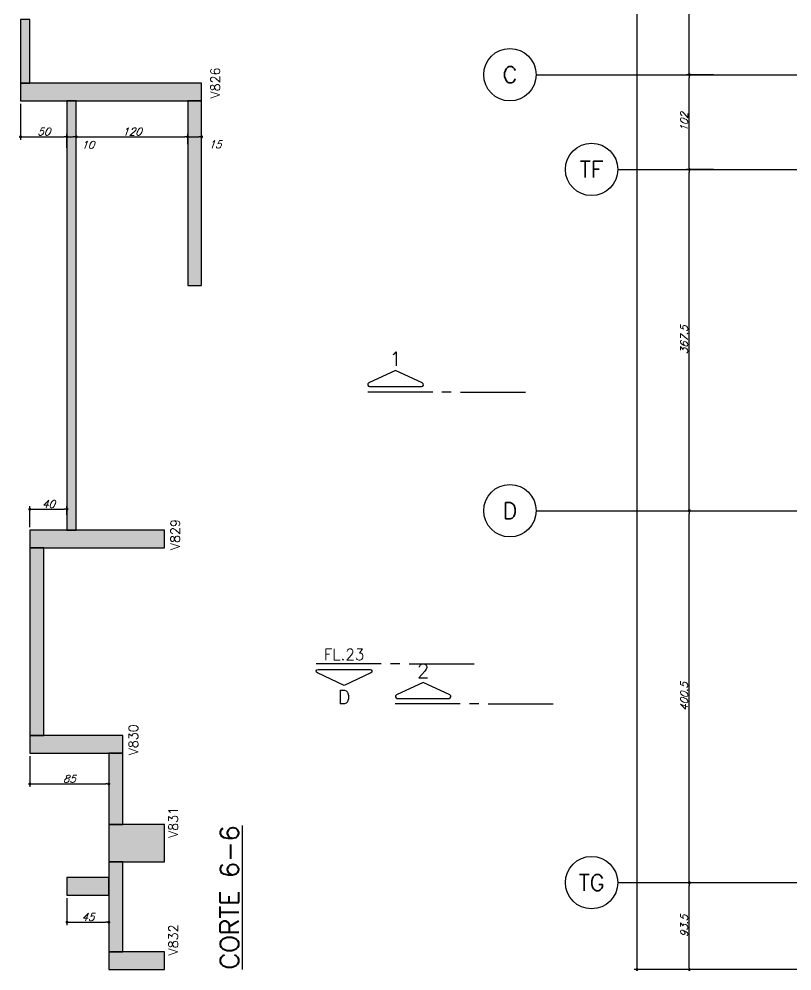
# Model space of a CAD drawing. Extents: x -5173 to 5397, y -2411 to 2089.
# Drawn here: x -4350 to -3518, y -980 to 45 of the extents above; entities that cross this region are included whole.
import ezdxf
from ezdxf.enums import TextEntityAlignment as Align

# ---------------------------------------------------------------- set-up
doc = ezdxf.new("R2010")
doc.units = 0
doc.header["$LTSCALE"] = 50
doc.header["$MEASUREMENT"] = 0
doc.linetypes.add('EIXO', pattern=[6.8, 6, -0.4, 0, -0.4])
doc.layers.get('0').update_dxf_attribs({"linetype": 'CONTINUOUS'})
doc.layers.get('DEFPOINTS').update_dxf_attribs({"linetype": 'CONTINUOUS'})
for name, color, linetype in [('F-CORTE', 4, 'CONTINUOUS'), ('F-CORTE-INDICAÇÃO', 4, 'CONTINUOUS'), ('F-COTAS', 106, 'CONTINUOUS'), ('F-EIXO', 12, 'EIXO'), ('F-SOLIDO-CORTE', 71, 'CONTINUOUS'), ('F-TEXTO', 6, 'CONTINUOUS'), ('F-TEXTO-YELLOW', 2, 'CONTINUOUS')]:
    doc.layers.add(name, color=color, linetype=linetype)
doc.styles.add('CP-TEXT-INCL', font='simplex.shx', dxfattribs={"oblique": 20})
doc.styles.add('MCP', font='simplex.shx')
doc.styles.add('ROMANS', font='simplex.shx')
doc.dimstyles.new('CP-COTAS-50', dxfattribs={"dimscale": 0.64, "dimtxt": 12.5, "dimasz": 5, "dimexe": 5, "dimexo": 5, "dimgap": 2.5, "dimtad": 1, "dimdec": 1, "dimdsep": 46, "dimtxsty": 'CP-TEXT-INCL', "dimblk1": 'DOT', "dimblk2": 'DOT', "dimsah": 1, "dimcen": 9, "dimclrd": 256, "dimclre": 256, "dimclrt": 256, "dimadec": 0, "dimazin": 0, "dimtfac": 1, "dimtdec": 1, "dimtmove": 2, "dimatfit": 3, "dimldrblk": 'DOT', "dimfxl": 0, "dimtolj": 1, "dimarcsym": 0})

# ---------------------------------------------------------------- blocks, each defined once
blk = doc.blocks.new('*U196')
at = {"layer": 'F-EIXO'}
blk.add_line((0, 0), (7197, 0), dxfattribs=at)
at = {"layer": 'F-EIXO', "color": 2, "linetype": 'Continuous'}
blk.add_circle((-28.2072, 0), 28.2072, dxfattribs=at)
at = {"layer": 'F-TEXTO', "style": 'ROMANS'}
blk.add_attdef('EIXO', text='', height=17.5, dxfattribs=at).set_placement((-28.2072, 0), align=Align.MIDDLE_CENTER)
blk = doc.blocks.new('*U197')
at = {"layer": 'F-EIXO'}
blk.add_line((0, 0), (7285, 0), dxfattribs=at)
at = {"layer": 'F-EIXO', "color": 2, "linetype": 'Continuous'}
blk.add_circle((-28.2072, 0), 28.2072, dxfattribs=at)
at = {"layer": 'F-TEXTO', "style": 'ROMANS'}
blk.add_attdef('EIXO', text='', height=17.5, dxfattribs=at).set_placement((-28.2072, 0), align=Align.MIDDLE_CENTER)
blk = doc.blocks.new('*U198')
at = {"layer": 'F-EIXO'}
blk.add_line((0, 0), (7197, 0), dxfattribs=at)
at = {"layer": 'F-EIXO', "color": 2, "linetype": 'Continuous'}
blk.add_circle((-28.2072, 0), 28.2072, dxfattribs=at)
at = {"layer": 'F-TEXTO', "style": 'ROMANS'}
blk.add_attdef('EIXO', text='', height=17.5, dxfattribs=at).set_placement((-28.2072, 0), align=Align.MIDDLE_CENTER)
blk = doc.blocks.new('*U207')
at = {"layer": 'F-EIXO'}
blk.add_line((0, 0), (7285, 0), dxfattribs=at)
at = {"layer": 'F-EIXO', "color": 2, "linetype": 'Continuous'}
blk.add_circle((-28.2072, 0), 28.2072, dxfattribs=at)
at = {"layer": 'F-TEXTO', "style": 'ROMANS'}
blk.add_attdef('EIXO', text='', height=17.5, dxfattribs=at).set_placement((-28.2072, 0), align=Align.MIDDLE_CENTER)
blk = doc.blocks.new('*U218')
at = {"layer": 'F-CORTE-INDICAÇÃO'}
for p, q in [((-100, 0), (-170, 0)), ((-80, 0), (-90, 0)), ((-70, 0), (0, 0))]:
    blk.add_line(p, q, dxfattribs=at)
blk.add_lwpolyline([(-112, 6, 0.802585), (-111.2, 9.8), (-140, 23.3), (-168.8, 9.8, 0.802585), (-168, 6)], format="xyb", close=True, dxfattribs=at)
at = {"layer": 'F-CORTE-INDICAÇÃO', "style": 'ROMANS'}
blk.add_attdef('CORTE', text='', height=15, dxfattribs=at).set_placement((-140, 35.8), align=Align.MIDDLE_CENTER)
at = {"layer": 'F-CORTE-INDICAÇÃO', "color": 2, "style": 'ROMANS'}
blk.add_attdef('FOLHA', text='', height=12, dxfattribs=at).set_placement((-140, -10), align=Align.MIDDLE_CENTER)
blk = doc.blocks.new('_DOT')
at = {"color": 0, "linetype": 'ByBlock'}
blk.add_line((-0.5, 0), (-1, 0), dxfattribs=at)
at = {"color": 0, "linetype": 'ByBlock', "const_width": 0.5}
blk.add_lwpolyline([(-0.25, 0, 1), (0.25, 0, 1)], format="xyb", close=True, dxfattribs=at)
blk = doc.blocks.new('*D244')
at = {"layer": 'DEFPOINTS', "color": 0, "linetype": 'Continuous', "transparency": 16777216}
for p in [(-4298.8, -898.5), (-4253.8, -908.6), (-4253.8, -927.6)]:
    blk.add_point(p, dxfattribs=at)
at = {"layer": 'F-COTAS', "linetype": 'Continuous', "lineweight": -2, "transparency": 16777216}
for p, q in [((-4298.8, -901.7), (-4298.8, -930.8)), ((-4253.8, -911.8), (-4253.8, -930.8)), ((-4295.6, -927.6), (-4257, -927.6))]:
    blk.add_line(p, q, dxfattribs=at)
at = {"layer": 'F-COTAS', "linetype": 'Continuous', "lineweight": -2, "transparency": 16777216, "xscale": 3.2, "yscale": 3.2, "zscale": 3.2, "rotation": 180}
blk.add_blockref('_DOT', (-4298.8, -927.6), dxfattribs=at)
at = {"layer": 'F-COTAS', "linetype": 'Continuous', "lineweight": -2, "transparency": 16777216, "xscale": 3.2, "yscale": 3.2, "zscale": 3.2}
blk.add_blockref('_DOT', (-4253.8, -927.6), dxfattribs=at)
at = {"layer": 'F-COTAS', "linetype": 'Continuous', "transparency": 16777216, "insert": (-4276.3, -922), "char_height": 8, "attachment_point": 5, "style": 'CP-TEXT-INCL'}
blk.add_mtext('\\A1;45', dxfattribs=at)
blk = doc.blocks.new('*D245')
at = {"layer": 'DEFPOINTS', "color": 0, "linetype": 'Continuous', "transparency": 16777216}
for p in [(-4338.8, -745.5), (-4253.8, -760.8), (-4253.8, -778.7)]:
    blk.add_point(p, dxfattribs=at)
at = {"layer": 'F-COTAS', "linetype": 'Continuous', "lineweight": -2, "transparency": 16777216}
for p, q in [((-4338.8, -748.7), (-4338.8, -781.9)), ((-4253.8, -764), (-4253.8, -781.9)), ((-4335.6, -778.7), (-4257, -778.7))]:
    blk.add_line(p, q, dxfattribs=at)
at = {"layer": 'F-COTAS', "linetype": 'Continuous', "lineweight": -2, "transparency": 16777216, "xscale": 3.2, "yscale": 3.2, "zscale": 3.2, "rotation": 180}
blk.add_blockref('_DOT', (-4338.8, -778.7), dxfattribs=at)
at = {"layer": 'F-COTAS', "linetype": 'Continuous', "lineweight": -2, "transparency": 16777216, "xscale": 3.2, "yscale": 3.2, "zscale": 3.2}
blk.add_blockref('_DOT', (-4253.8, -778.7), dxfattribs=at)
at = {"layer": 'F-COTAS', "linetype": 'Continuous', "transparency": 16777216, "insert": (-4296.3, -773.1), "char_height": 8, "attachment_point": 5, "style": 'CP-TEXT-INCL'}
blk.add_mtext('\\A1;85', dxfattribs=at)
blk = doc.blocks.new('*D246')
at = {"layer": 'DEFPOINTS', "color": 0, "linetype": 'Continuous', "transparency": 16777216}
for p in [(-4298.8, -482.9), (-4298.8, -492.2), (-4338.8, -505.5)]:
    blk.add_point(p, dxfattribs=at)
at = {"layer": 'F-COTAS', "linetype": 'Continuous', "lineweight": -2, "transparency": 16777216}
for p, q in [((-4338.8, -502.3), (-4338.8, -479.7)), ((-4298.8, -489), (-4298.8, -479.7)), ((-4335.6, -482.9), (-4302, -482.9))]:
    blk.add_line(p, q, dxfattribs=at)
at = {"layer": 'F-COTAS', "linetype": 'Continuous', "lineweight": -2, "transparency": 16777216, "xscale": 3.2, "yscale": 3.2, "zscale": 3.2, "rotation": 180}
blk.add_blockref('_DOT', (-4338.8, -482.9), dxfattribs=at)
at = {"layer": 'F-COTAS', "linetype": 'Continuous', "lineweight": -2, "transparency": 16777216, "xscale": 3.2, "yscale": 3.2, "zscale": 3.2}
blk.add_blockref('_DOT', (-4298.8, -482.9), dxfattribs=at)
at = {"layer": 'F-COTAS', "linetype": 'Continuous', "transparency": 16777216, "insert": (-4318.8, -477.3), "char_height": 8, "attachment_point": 5, "style": 'CP-TEXT-INCL'}
blk.add_mtext('\\A1;40', dxfattribs=at)
blk = doc.blocks.new('*D247')
at = {"layer": 'DEFPOINTS', "color": 0, "linetype": 'Continuous', "transparency": 16777216}
for p in [(-4348.8, -43), (-4298.8, -60.3), (-4298.8, -81.9)]:
    blk.add_point(p, dxfattribs=at)
at = {"layer": 'F-COTAS', "linetype": 'Continuous', "lineweight": -2, "transparency": 16777216}
for p, q in [((-4348.8, -46.2), (-4348.8, -85.1)), ((-4298.8, -63.5), (-4298.8, -85.1)), ((-4345.6, -81.9), (-4302, -81.9))]:
    blk.add_line(p, q, dxfattribs=at)
at = {"layer": 'F-COTAS', "linetype": 'Continuous', "lineweight": -2, "transparency": 16777216, "xscale": 3.2, "yscale": 3.2, "zscale": 3.2, "rotation": 180}
blk.add_blockref('_DOT', (-4348.8, -81.9), dxfattribs=at)
at = {"layer": 'F-COTAS', "linetype": 'Continuous', "lineweight": -2, "transparency": 16777216, "xscale": 3.2, "yscale": 3.2, "zscale": 3.2}
blk.add_blockref('_DOT', (-4298.8, -81.9), dxfattribs=at)
at = {"layer": 'F-COTAS', "linetype": 'Continuous', "transparency": 16777216, "insert": (-4323.8, -76.3), "char_height": 8, "attachment_point": 5, "style": 'CP-TEXT-INCL'}
blk.add_mtext('\\A1;50', dxfattribs=at)
blk = doc.blocks.new('*D248')
at = {"layer": 'DEFPOINTS', "color": 0, "linetype": 'Continuous', "transparency": 16777216}
for p in [(-4288.8, -81.9), (-4168.8, -81.9), (-4168.8, -81.9)]:
    blk.add_point(p, dxfattribs=at)
at = {"layer": 'F-COTAS', "linetype": 'Continuous', "lineweight": -2, "transparency": 16777216}
blk.add_line((-4285.6, -81.9), (-4172, -81.9), dxfattribs=at)
at = {"layer": 'F-COTAS', "linetype": 'Continuous', "lineweight": -2, "transparency": 16777216, "xscale": 3.2, "yscale": 3.2, "zscale": 3.2, "rotation": 180}
blk.add_blockref('_DOT', (-4288.8, -81.9), dxfattribs=at)
at = {"layer": 'F-COTAS', "linetype": 'Continuous', "lineweight": -2, "transparency": 16777216, "xscale": 3.2, "yscale": 3.2, "zscale": 3.2}
blk.add_blockref('_DOT', (-4168.8, -81.9), dxfattribs=at)
at = {"layer": 'F-COTAS', "linetype": 'Continuous', "transparency": 16777216, "insert": (-4228.8, -76.3), "char_height": 8, "attachment_point": 5, "style": 'CP-TEXT-INCL'}
blk.add_mtext('\\A1;120', dxfattribs=at)
blk = doc.blocks.new('*D249')
at = {"layer": 'DEFPOINTS', "color": 0, "linetype": 'Continuous', "transparency": 16777216}
for p in [(-4288.8, -81.9), (-4298.8, -97.1), (-4288.8, -97.1)]:
    blk.add_point(p, dxfattribs=at)
at = {"layer": 'F-COTAS', "linetype": 'Continuous', "lineweight": -2, "transparency": 16777216}
for p, q in [((-4298.8, -93.9), (-4298.8, -78.7)), ((-4295.6, -81.9), (-4292, -81.9)), ((-4288.8, -93.9), (-4288.8, -78.7))]:
    blk.add_line(p, q, dxfattribs=at)
at = {"layer": 'F-COTAS', "linetype": 'Continuous', "lineweight": -2, "transparency": 16777216, "xscale": 3.2, "yscale": 3.2, "zscale": 3.2, "rotation": 180}
blk.add_blockref('_DOT', (-4298.8, -81.9), dxfattribs=at)
at = {"layer": 'F-COTAS', "linetype": 'Continuous', "lineweight": -2, "transparency": 16777216, "xscale": 3.2, "yscale": 3.2, "zscale": 3.2}
blk.add_blockref('_DOT', (-4288.8, -81.9), dxfattribs=at)
at = {"layer": 'F-COTAS', "linetype": 'Continuous', "transparency": 16777216, "insert": (-4276.4, -90.4), "char_height": 8, "attachment_point": 5, "style": 'CP-TEXT-INCL'}
blk.add_mtext('\\A1;10', dxfattribs=at)
blk = doc.blocks.new('*D250')
at = {"layer": 'DEFPOINTS', "color": 0, "linetype": 'Continuous', "transparency": 16777216}
for p in [(-4153.8, -81.9), (-4168.8, -93.1), (-4153.8, -93.1)]:
    blk.add_point(p, dxfattribs=at)
at = {"layer": 'F-COTAS', "linetype": 'Continuous', "lineweight": -2, "transparency": 16777216}
for p, q in [((-4168.8, -89.9), (-4168.8, -78.7)), ((-4165.6, -81.9), (-4157, -81.9)), ((-4153.8, -89.9), (-4153.8, -78.7))]:
    blk.add_line(p, q, dxfattribs=at)
at = {"layer": 'F-COTAS', "linetype": 'Continuous', "lineweight": -2, "transparency": 16777216, "xscale": 3.2, "yscale": 3.2, "zscale": 3.2, "rotation": 180}
blk.add_blockref('_DOT', (-4168.8, -81.9), dxfattribs=at)
at = {"layer": 'F-COTAS', "linetype": 'Continuous', "lineweight": -2, "transparency": 16777216, "xscale": 3.2, "yscale": 3.2, "zscale": 3.2}
blk.add_blockref('_DOT', (-4153.8, -81.9), dxfattribs=at)
at = {"layer": 'F-COTAS', "linetype": 'Continuous', "transparency": 16777216, "insert": (-4139.3, -90), "char_height": 8, "attachment_point": 5, "style": 'CP-TEXT-INCL'}
blk.add_mtext('\\A1;15', dxfattribs=at)
blk = doc.blocks.new('*D316')
at = {"layer": 'DEFPOINTS', "color": 0, "linetype": 'Continuous', "transparency": 16777216}
for p in [(-3685, 1674.5), (-562, 1674.5), (-3446.5, -978.5)]:
    blk.add_point(p, dxfattribs=at)
at = {"layer": 'F-COTAS', "linetype": 'Continuous', "lineweight": -2, "transparency": 16777216}
for p, q in [((-565.2, 1674.5), (-3688.2, 1674.5)), ((-3685, -975.3), (-3685, 1671.3)), ((-3449.7, -978.5), (-3688.2, -978.5))]:
    blk.add_line(p, q, dxfattribs=at)
at = {"layer": 'F-COTAS', "linetype": 'Continuous', "lineweight": -2, "transparency": 16777216, "xscale": 3.2, "yscale": 3.2, "zscale": 3.2}
for p, rotation in [((-3685, 1674.5), 90), ((-3685, -978.5), 270)]:
    blk.add_blockref('_DOT', p, dxfattribs=dict(at, rotation=rotation))
at = {"layer": 'F-COTAS', "linetype": 'Continuous', "transparency": 16777216, "insert": (-3690.6, 348), "char_height": 8, "attachment_point": 5, "rotation": 90, "style": 'CP-TEXT-INCL'}
blk.add_mtext('\\A1;2653', dxfattribs=at)
blk = doc.blocks.new('*D317')
at = {"layer": 'DEFPOINTS', "color": 0, "linetype": 'Continuous', "transparency": 16777216}
for p in [(-3630.5, -885), (-3628.7, -885), (-3446.5, -978.5)]:
    blk.add_point(p, dxfattribs=at)
at = {"layer": 'F-COTAS', "linetype": 'Continuous', "lineweight": -2, "transparency": 16777216}
for p, q in [((-3628.7, -975.3), (-3628.7, -888.2)), ((-3627.3, -885), (-3625.5, -885)), ((-3449.7, -978.5), (-3631.9, -978.5))]:
    blk.add_line(p, q, dxfattribs=at)
at = {"layer": 'F-COTAS', "linetype": 'Continuous', "lineweight": -2, "transparency": 16777216, "xscale": 3.2, "yscale": 3.2, "zscale": 3.2}
for p, rotation in [((-3628.7, -885), 90), ((-3628.7, -978.5), 270)]:
    blk.add_blockref('_DOT', p, dxfattribs=dict(at, rotation=rotation))
at = {"layer": 'F-COTAS', "linetype": 'Continuous', "transparency": 16777216, "insert": (-3634.3, -931.7), "char_height": 8, "attachment_point": 5, "rotation": 90, "style": 'CP-TEXT-INCL'}
blk.add_mtext('\\A1;93.5', dxfattribs=at)
blk = doc.blocks.new('*D318')
at = {"layer": 'DEFPOINTS', "color": 0, "linetype": 'Continuous', "transparency": 16777216}
for p in [(-3628.7, -484.5), (-3628.7, -484.5), (-3630.5, -885)]:
    blk.add_point(p, dxfattribs=at)
at = {"layer": 'F-COTAS', "linetype": 'Continuous', "lineweight": -2, "transparency": 16777216}
for p, q in [((-3628.7, -881.8), (-3628.7, -487.7)), ((-3627.3, -885), (-3625.5, -885))]:
    blk.add_line(p, q, dxfattribs=at)
at = {"layer": 'F-COTAS', "linetype": 'Continuous', "lineweight": -2, "transparency": 16777216, "xscale": 3.2, "yscale": 3.2, "zscale": 3.2}
for p, rotation in [((-3628.7, -484.5), 90), ((-3628.7, -885), 270)]:
    blk.add_blockref('_DOT', p, dxfattribs=dict(at, rotation=rotation))
at = {"layer": 'F-COTAS', "linetype": 'Continuous', "transparency": 16777216, "insert": (-3634.3, -684.7), "char_height": 8, "attachment_point": 5, "rotation": 90, "style": 'CP-TEXT-INCL'}
blk.add_mtext('\\A1;400.5', dxfattribs=at)
blk = doc.blocks.new('*D319')
at = {"layer": 'DEFPOINTS', "color": 0, "linetype": 'Continuous', "transparency": 16777216}
for p in [(-3628.7, -117), (-3599.4, -117), (-3628.7, -484.5)]:
    blk.add_point(p, dxfattribs=at)
at = {"layer": 'F-COTAS', "linetype": 'Continuous', "lineweight": -2, "transparency": 16777216}
for p, q in [((-3602.6, -117), (-3631.9, -117)), ((-3628.7, -481.3), (-3628.7, -120.2))]:
    blk.add_line(p, q, dxfattribs=at)
at = {"layer": 'F-COTAS', "linetype": 'Continuous', "lineweight": -2, "transparency": 16777216, "xscale": 3.2, "yscale": 3.2, "zscale": 3.2}
for p, rotation in [((-3628.7, -117), 90), ((-3628.7, -484.5), 270)]:
    blk.add_blockref('_DOT', p, dxfattribs=dict(at, rotation=rotation))
at = {"layer": 'F-COTAS', "linetype": 'Continuous', "transparency": 16777216, "insert": (-3634.3, -300.7), "char_height": 8, "attachment_point": 5, "rotation": 90, "style": 'CP-TEXT-INCL'}
blk.add_mtext('\\A1;367.5', dxfattribs=at)
blk = doc.blocks.new('*D320')
at = {"layer": 'DEFPOINTS', "color": 0, "linetype": 'Continuous', "transparency": 16777216}
for p in [(-3628.7, -15), (-3599.4, -15), (-3599.4, -117)]:
    blk.add_point(p, dxfattribs=at)
at = {"layer": 'F-COTAS', "linetype": 'Continuous', "lineweight": -2, "transparency": 16777216}
for p, q in [((-3602.6, -15), (-3631.9, -15)), ((-3628.7, -113.8), (-3628.7, -18.2)), ((-3602.6, -117), (-3631.9, -117))]:
    blk.add_line(p, q, dxfattribs=at)
at = {"layer": 'F-COTAS', "linetype": 'Continuous', "lineweight": -2, "transparency": 16777216, "xscale": 3.2, "yscale": 3.2, "zscale": 3.2}
for p, rotation in [((-3628.7, -15), 90), ((-3628.7, -117), 270)]:
    blk.add_blockref('_DOT', p, dxfattribs=dict(at, rotation=rotation))
at = {"layer": 'F-COTAS', "linetype": 'Continuous', "transparency": 16777216, "insert": (-3634.3, -66), "char_height": 8, "attachment_point": 5, "rotation": 90, "style": 'CP-TEXT-INCL'}
blk.add_mtext('\\A1;102', dxfattribs=at)
blk = doc.blocks.new('*D321')
at = {"layer": 'DEFPOINTS', "color": 0, "linetype": 'Continuous', "transparency": 16777216}
for p in [(-3628.7, 204), (-3599.4, 204), (-3599.4, -15)]:
    blk.add_point(p, dxfattribs=at)
at = {"layer": 'F-COTAS', "linetype": 'Continuous', "lineweight": -2, "transparency": 16777216}
for p, q in [((-3602.6, 204), (-3631.9, 204)), ((-3628.7, -11.8), (-3628.7, 200.8)), ((-3602.6, -15), (-3631.9, -15))]:
    blk.add_line(p, q, dxfattribs=at)
at = {"layer": 'F-COTAS', "linetype": 'Continuous', "lineweight": -2, "transparency": 16777216, "xscale": 3.2, "yscale": 3.2, "zscale": 3.2}
for p, rotation in [((-3628.7, 204), 90), ((-3628.7, -15), 270)]:
    blk.add_blockref('_DOT', p, dxfattribs=dict(at, rotation=rotation))
at = {"layer": 'F-COTAS', "linetype": 'Continuous', "transparency": 16777216, "insert": (-3634.3, 94.5), "char_height": 8, "attachment_point": 5, "rotation": 90, "style": 'CP-TEXT-INCL'}
blk.add_mtext('\\A1;219', dxfattribs=at)

msp = doc.modelspace()

# ---------------------------------------------------------------- hatches: boundary and pattern name
at = {"layer": 'F-SOLIDO-CORTE', "linetype": 'Continuous'}
for points in [[(-4348.83, -24), (-4345.135, -24), (-4341.709, -24), (-4338.83, -24), (-4338.83, 4.075), (-4338.83, 44.43), (-4339.423, 44.43), (-4340.456, 44.43), (-4341.508, 44.43), (-4344.251, 44.43), (-4346.341, 44.43), (-4348.83, 44.43), (-4348.83, 35.596), (-4348.83, 11.668)], [(-4271.296, -43), (-4207.105, -43), (-4153.83, -43), (-4153.83, -37.809), (-4153.83, -30.255), (-4153.83, -24), (-4231.364, -24), (-4295.555, -24), (-4348.83, -24), (-4348.83, -31.555), (-4348.83, -37.809), (-4348.83, -43)], [(-4298.83, -433.237), (-4298.83, -505.5), (-4294.854, -505.5), (-4291.562, -505.5), (-4288.83, -505.5), (-4288.83, -433.237), (-4288.83, -320.912), (-4288.83, -227.918), (-4288.83, -156.348), (-4288.83, -97.095), (-4288.83, -43), (-4292.806, -43), (-4296.098, -43), (-4298.83, -43), (-4298.83, -97.095), (-4298.83, -168.665), (-4298.83, -227.918), (-4298.83, -340.243)], [(-4153.83, -43), (-4156.04, -43), (-4159.987, -43), (-4168.83, -43), (-4168.83, -72.317), (-4168.83, -124.688), (-4168.83, -242), (-4166.62, -242), (-4162.673, -242), (-4153.83, -242), (-4153.83, -124.688), (-4153.83, -95.371)], [(-4281.176, -524.5), (-4233.445, -524.5), (-4193.83, -524.5), (-4193.83, -519.309), (-4193.83, -511.755), (-4193.83, -505.5), (-4251.483, -505.5), (-4299.215, -505.5), (-4338.83, -505.5), (-4338.83, -513.055), (-4338.83, -519.309), (-4338.83, -524.5)], [(-4338.83, -673.155), (-4338.83, -694.882), (-4338.83, -726.5), (-4332.866, -726.5), (-4326.178, -726.5), (-4323.83, -726.5), (-4323.83, -694.882), (-4323.83, -673.155), (-4323.83, -592.838), (-4323.83, -524.5), (-4329.794, -524.5), (-4334.869, -524.5), (-4338.83, -524.5), (-4338.83, -604.817)], [(-4299.069, -745.5), (-4254.482, -745.5), (-4238.83, -745.5), (-4238.83, -742.526), (-4238.83, -734.971), (-4238.83, -726.5), (-4278.591, -726.5), (-4323.177, -726.5), (-4338.83, -726.5), (-4338.83, -734.055), (-4338.83, -742.526), (-4338.83, -745.5)], [(-4253.83, -810.448), (-4253.83, -822.5), (-4247.866, -822.5), (-4241.23, -822.5), (-4238.83, -822.5), (-4238.83, -810.448), (-4238.83, -779.832), (-4238.83, -745.5), (-4244.794, -745.5), (-4251.482, -745.5), (-4253.83, -745.5), (-4253.83, -776.116)], [(-4253.83, -844.805), (-4253.83, -862.5), (-4229.973, -862.5), (-4203.431, -862.5), (-4193.83, -862.5), (-4193.83, -846.596), (-4193.83, -828.901), (-4193.83, -822.5), (-4217.687, -822.5), (-4244.228, -822.5), (-4253.83, -822.5), (-4253.83, -828.901)], [(-4253.83, -918.64), (-4253.83, -919.26), (-4253.83, -959.5), (-4251.62, -959.5), (-4245.053, -959.5), (-4238.83, -959.5), (-4238.83, -919.26), (-4238.83, -918.64), (-4238.83, -893.447), (-4238.83, -862.5), (-4244.372, -862.5), (-4251.18, -862.5), (-4253.83, -862.5), (-4253.83, -876.79)], [(-4253.83, -892.76), (-4253.83, -879.5), (-4262.557, -879.5), (-4294.256, -879.5), (-4298.83, -879.5), (-4298.83, -882.93), (-4298.83, -896.41), (-4298.83, -898.5), (-4290.707, -898.5), (-4258.734, -898.5), (-4253.83, -898.5), (-4253.83, -896.41)], [(-4244.991, -978.5), (-4218.721, -978.5), (-4193.83, -978.5), (-4193.83, -970.618), (-4193.83, -967.819), (-4193.83, -959.5), (-4202.669, -959.5), (-4228.939, -959.5), (-4253.83, -959.5), (-4253.83, -962.299), (-4253.83, -970.618), (-4253.83, -978.5)]]:
    msp.add_hatch(color=256, dxfattribs=at).paths.add_polyline_path(points, flags=16)

# ---------------------------------------------------------------- linework, layer by layer
at = {"layer": 'F-CORTE', "linetype": 'Continuous'}
for points in [[(-4153.83, -43), (-4153.83, -37.809), (-4153.83, -30.255), (-4153.83, -24), (-4231.364, -24), (-4295.555, -24), (-4338.83, -24), (-4338.83, 4.075), (-4338.83, 44.43), (-4339.423, 44.43), (-4340.456, 44.43), (-4341.508, 44.43), (-4344.251, 44.43), (-4346.341, 44.43), (-4348.83, 44.43), (-4348.83, -24), (-4348.83, -31.555), (-4348.83, -37.809), (-4348.83, -43), (-4298.83, -43), (-4298.83, -433.237), (-4298.83, -505.5), (-4299.215, -505.5), (-4338.83, -505.5), (-4338.83, -513.055), (-4338.83, -519.309), (-4338.83, -524.5), (-4338.83, -673.155), (-4338.83, -745.5)], [(-4253.83, -799.5), (-4253.83, -818.5), (-4253.83, -822.5), (-4253.83, -844.805), (-4253.83, -862.5), (-4253.83, -879.5), (-4262.557, -879.5), (-4294.256, -879.5), (-4298.83, -879.5), (-4298.83, -882.93), (-4298.83, -896.41), (-4298.83, -898.5), (-4290.707, -898.5), (-4258.734, -898.5), (-4253.83, -898.5), (-4253.83, -918.64), (-4253.83, -959.5), (-4253.83, -962.299), (-4253.83, -970.618), (-4253.83, -978.5), (-4244.991, -978.5), (-4193.83, -978.5), (-4193.83, -970.618), (-4193.83, -967.819), (-4193.83, -959.5), (-4202.669, -959.5), (-4228.939, -959.5), (-4238.83, -959.5), (-4238.83, -919.26), (-4238.83, -918.64), (-4238.83, -893.447), (-4238.83, -862.5), (-4229.973, -862.5), (-4203.431, -862.5), (-4193.83, -862.5), (-4193.83, -846.596), (-4193.83, -828.901), (-4193.83, -822.5), (-4217.687, -822.5), (-4238.83, -822.5), (-4238.83, -810.448), (-4238.83, -779.832), (-4238.83, -745.5), (-4238.83, -742.526), (-4238.83, -734.971), (-4238.83, -726.5), (-4278.591, -726.5), (-4323.177, -726.5), (-4323.83, -726.5), (-4323.83, -694.882), (-4323.83, -673.155), (-4323.83, -592.838), (-4323.83, -524.5), (-4281.176, -524.5), (-4193.83, -524.5), (-4193.83, -519.309), (-4193.83, -511.755), (-4193.83, -505.5), (-4251.483, -505.5), (-4288.83, -505.5), (-4288.83, -433.237), (-4288.83, -320.912), (-4288.83, -227.918), (-4288.83, -156.348), (-4288.83, -97.095), (-4288.83, -43), (-4271.296, -43), (-4168.83, -43), (-4168.83, -72.317), (-4168.83, -124.688), (-4168.83, -242), (-4166.62, -242), (-4162.673, -242), (-4153.83, -242), (-4153.83, -43)], [(-4338.83, -745.5), (-4299.069, -745.5), (-4253.83, -745.5), (-4253.83, -799.5), (-4253.83, -799.5)]]:
    msp.add_lwpolyline(points, dxfattribs=at)
at = {"layer": 'F-EIXO'}
msp.add_line((-3768.53, -15), (3491.131, -15), dxfattribs=at)
at = {"layer": 'F-SOLIDO-CORTE', "linetype": 'Continuous'}
for points in [[(-4348.83, -24), (-4345.135, -24), (-4341.708, -24), (-4338.83, -24), (-4338.83, 4.075), (-4338.83, 44.43), (-4339.422, 44.43), (-4340.456, 44.43), (-4341.508, 44.43), (-4344.251, 44.43), (-4346.341, 44.43), (-4348.83, 44.43), (-4348.83, 35.596), (-4348.83, 11.668), (-4348.83, -24)], [(-4271.296, -43), (-4207.105, -43), (-4153.83, -43), (-4153.83, -37.809), (-4153.83, -30.254), (-4153.83, -24), (-4231.364, -24), (-4295.555, -24), (-4348.83, -24), (-4348.83, -31.555), (-4348.83, -37.809), (-4348.83, -43), (-4271.296, -43)], [(-4298.83, -433.237), (-4298.83, -505.5), (-4294.854, -505.5), (-4291.562, -505.5), (-4288.83, -505.5), (-4288.83, -433.237), (-4288.83, -320.912), (-4288.83, -227.918), (-4288.83, -156.348), (-4288.83, -97.095), (-4288.83, -43), (-4292.806, -43), (-4296.098, -43), (-4298.83, -43), (-4298.83, -97.095), (-4298.83, -168.665), (-4298.83, -227.918), (-4298.83, -340.243), (-4298.83, -433.237)], [(-4153.83, -43), (-4156.04, -43), (-4159.987, -43), (-4168.83, -43), (-4168.83, -72.317), (-4168.83, -124.688), (-4168.83, -242), (-4166.62, -242), (-4162.672, -242), (-4153.83, -242), (-4153.83, -124.688), (-4153.83, -95.371), (-4153.83, -43)], [(-4281.176, -524.5), (-4233.445, -524.5), (-4193.83, -524.5), (-4193.83, -519.309), (-4193.83, -511.754), (-4193.83, -505.5), (-4251.483, -505.5), (-4299.215, -505.5), (-4338.83, -505.5), (-4338.83, -513.055), (-4338.83, -519.309), (-4338.83, -524.5), (-4281.176, -524.5)], [(-4338.83, -673.155), (-4338.83, -694.882), (-4338.83, -726.5), (-4332.866, -726.5), (-4326.178, -726.5), (-4323.83, -726.5), (-4323.83, -694.882), (-4323.83, -673.155), (-4323.83, -592.838), (-4323.83, -524.5), (-4329.794, -524.5), (-4334.869, -524.5), (-4338.83, -524.5), (-4338.83, -604.817), (-4338.83, -673.155)], [(-4299.069, -745.5), (-4254.482, -745.5), (-4238.83, -745.5), (-4238.83, -742.526), (-4238.83, -734.971), (-4238.83, -726.5), (-4278.591, -726.5), (-4323.177, -726.5), (-4338.83, -726.5), (-4338.83, -734.055), (-4338.83, -742.526), (-4338.83, -745.5), (-4299.069, -745.5)], [(-4253.83, -810.448), (-4253.83, -822.5), (-4247.866, -822.5), (-4241.23, -822.5), (-4238.83, -822.5), (-4238.83, -810.448), (-4238.83, -779.832), (-4238.83, -745.5), (-4244.794, -745.5), (-4251.482, -745.5), (-4253.83, -745.5), (-4253.83, -776.116), (-4253.83, -810.448)], [(-4253.83, -844.805), (-4253.83, -862.5), (-4229.973, -862.5), (-4203.431, -862.5), (-4193.83, -862.5), (-4193.83, -846.596), (-4193.83, -828.901), (-4193.83, -822.5), (-4217.687, -822.5), (-4244.228, -822.5), (-4253.83, -822.5), (-4253.83, -828.901), (-4253.83, -844.805)], [(-4253.83, -918.64), (-4253.83, -919.26), (-4253.83, -959.5), (-4251.62, -959.5), (-4245.053, -959.5), (-4238.83, -959.5), (-4238.83, -919.26), (-4238.83, -918.64), (-4238.83, -893.447), (-4238.83, -862.5), (-4244.372, -862.5), (-4251.18, -862.5), (-4253.83, -862.5), (-4253.83, -876.79), (-4253.83, -918.64)], [(-4253.83, -892.76), (-4253.83, -879.5), (-4262.557, -879.5), (-4294.256, -879.5), (-4298.83, -879.5), (-4298.83, -882.93), (-4298.83, -896.41), (-4298.83, -898.5), (-4290.707, -898.5), (-4258.733, -898.5), (-4253.83, -898.5), (-4253.83, -896.41), (-4253.83, -892.76)], [(-4244.991, -978.5), (-4218.721, -978.5), (-4193.83, -978.5), (-4193.83, -970.618), (-4193.83, -967.819), (-4193.83, -959.5), (-4202.669, -959.5), (-4228.939, -959.5), (-4253.83, -959.5), (-4253.83, -962.299), (-4253.83, -970.618), (-4253.83, -978.5), (-4244.991, -978.5)]]:
    msp.add_lwpolyline(points, dxfattribs=at)

# ---------------------------------------------------------------- block references
at = {"layer": 'F-CORTE-INDICAÇÃO', "linetype": 'Continuous'}
ref = msp.add_blockref('*U218', (-3805.03, -356.77), dxfattribs=at)
ref.add_attrib('CORTE', '1', dxfattribs={"height": 15, "style": 'ROMANS'}).set_placement((-3945.03, -321.007), align=Align.MIDDLE_CENTER)
ref = msp.add_blockref('*U218', (-3860.42, -649.338), dxfattribs=dict(at, xscale=-1, rotation=180))
ref.add_attrib('FOLHA', 'FL.23', dxfattribs={"color": 2, "height": 12, "style": 'ROMANS'}).set_placement((-4000.42, -639.338), align=Align.MIDDLE_CENTER)
ref.add_attrib('CORTE', 'D', dxfattribs={"height": 15, "style": 'ROMANS'}).set_placement((-4000.42, -685.102), align=Align.MIDDLE_CENTER)
ref = msp.add_blockref('*U218', (-3775.289, -692.603), dxfattribs=at)
ref.add_attrib('CORTE', '2', dxfattribs={"height": 15, "style": 'ROMANS'}).set_placement((-3915.289, -656.84), align=Align.MIDDLE_CENTER)
at = {"layer": 'F-EIXO', "linetype": 'Continuous'}
for name, p, values in [('*U207', (-3793.715, -15), {'EIXO': 'C'}), ('*U198', (-3705.761, -117), {'EIXO': 'TF'}), ('*U197', (-3793.715, -484.5), {'EIXO': 'D'}), ('*U196', (-3705.761, -885), {'EIXO': 'TG'})]:
    msp.add_blockref(name, p, dxfattribs=at).add_auto_attribs(values)

# ---------------------------------------------------------------- texts
at = {"layer": 'F-CORTE', "color": 6, "linetype": 'Continuous', "style": 'MCP'}
msp.add_text('%%UCORTE 6-6', height=20, rotation=90, dxfattribs=at).set_placement((-4113.83, -978.5))
at = {"layer": 'F-TEXTO-YELLOW', "linetype": 'Continuous', "style": 'MCP'}
for s, p in [('V826', (-4134.117, -40.668)), ('V829', (-4177.251, -526.948)), ('V830', (-4222.251, -747.948)), ('V831', (-4179.33, -836.944)), ('V832', (-4179.33, -963.444))]:
    msp.add_text(s, height=10, rotation=90, dxfattribs=at).set_placement(p)

# ---------------------------------------------------------------- dimensions: what is measured, and where the dimension line sits
at = {"layer": 'F-COTAS', "linetype": 'Continuous'}
for base, p1, p2, picture, middle in [((-3685.025, 1674.5), (-3446.5, -978.5), (-562, 1674.5), '*D316', (-3690.625, 348)), ((-3628.674, 204), (-3599.357, -15), (-3599.357, 204), '*D321', (-3634.274, 94.5)), ((-3628.674, -15), (-3599.357, -117), (-3599.357, -15), '*D320', (-3634.274, -66)), ((-3628.674, -117), (-3628.674, -484.5), (-3599.357, -117), '*D319', (-3634.274, -300.75)), ((-3628.674, -484.5), (-3630.453, -885), (-3628.674, -484.5), '*D318', (-3634.274, -684.75)), ((-3628.674, -885), (-3446.5, -978.5), (-3630.453, -885), '*D317', (-3634.274, -931.75))]:
    dim = msp.add_linear_dim(base=base, p1=p1, p2=p2, angle=90, dimstyle='CP-COTAS-50', dxfattribs=at)
    dim.commit()
    dim.dimension.update_dxf_attribs({"geometry": picture, "text_midpoint": middle})
for base, p1, p2, picture, middle in [((-4298.83, -81.923), (-4348.83, -43), (-4298.83, -60.305), '*D247', (-4323.83, -76.323)), ((-4168.83, -81.923), (-4288.83, -81.923), (-4168.83, -81.923), '*D248', (-4228.83, -76.323)), ((-4298.83, -482.926), (-4338.83, -505.5), (-4298.83, -492.158), '*D246', (-4318.83, -477.326)), ((-4253.83, -778.713), (-4338.83, -745.5), (-4253.83, -760.808), '*D245', (-4296.33, -773.113)), ((-4253.83, -927.569), (-4298.83, -898.5), (-4253.83, -908.57), '*D244', (-4276.33, -921.969))]:
    dim = msp.add_linear_dim(base=base, p1=p1, p2=p2, dimstyle='CP-COTAS-50', dxfattribs=at)
    dim.commit()
    dim.dimension.update_dxf_attribs({"geometry": picture, "text_midpoint": middle})
for base, p1, p2, picture, middle in [((-4288.83, -81.923), (-4298.83, -97.095), (-4288.83, -97.095), '*D249', (-4276.4, -90.416)), ((-4153.83, -81.923), (-4168.83, -93.124), (-4153.83, -93.124), '*D250', (-4139.328, -90.029))]:
    dim = msp.add_linear_dim(base=base, p1=p1, p2=p2, dimstyle='CP-COTAS-50', dxfattribs=at)
    dim.commit()
    dim.dimension.update_dxf_attribs({"geometry": picture, "text_midpoint": middle, "dimtype": 160})

doc.saveas('drawing.dxf')
